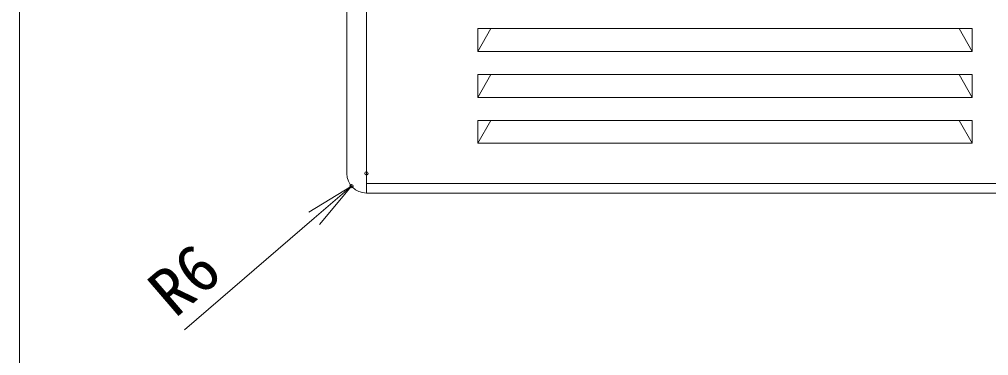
# Model space of a CAD drawing. Units: millimetres, scale not verified. Extents: x -1224 to 1080, y -808 to 808.
# Drawn here: x -1224 to -928, y 357.5 to 460.2 of the extents above; entities that cross this region are included whole.
import ezdxf
from ezdxf.enums import TextEntityAlignment as Align

# ---------------------------------------------------------------- set-up
doc = ezdxf.new("R2010")
doc.units = ezdxf.units.MM
doc.header["$LTSCALE"] = 8
doc.layers.add('0-0', color=7, linetype='Continuous', lineweight=18)
doc.styles.add('ＭＳ ゴシック', font='')
doc.styles.get('ＭＳ ゴシック').set_extended_font_data('MS Gothic')

msp = doc.modelspace()

# ---------------------------------------------------------------- linework, layer by layer
at = {"layer": '0-0'}
for p, q in [((-1117.98, 567.139), (-1117.98, 407.139)), ((-1123.98, 561.139), (-1123.98, 413.139)), ((-1083.98, 457.374), (-1083.98, 450.432)), ((-1080.04, 457.374), (-1083.98, 450.432)), ((-1083.98, 457.374), (-1083.98, 450.432)), ((-1083.98, 457.374), (-932.98, 457.374)), ((-936.92, 457.374), (-932.98, 450.432)), ((-932.98, 457.374), (-932.98, 450.432)), ((-1083.98, 450.432), (-932.98, 450.432)), ((-1080.04, 443.325), (-1083.98, 436.384)), ((-1083.98, 443.325), (-1083.98, 436.384)), ((-1083.98, 443.325), (-932.98, 443.325)), ((-936.92, 443.325), (-932.98, 436.384)), ((-932.98, 443.325), (-932.98, 436.384)), ((-1083.98, 436.384), (-932.98, 436.384)), ((-1083.98, 429.273), (-1083.98, 422.331)), ((-1080.04, 429.273), (-1083.98, 422.331)), ((-1083.98, 429.273), (-932.98, 429.273)), ((-936.92, 429.273), (-932.98, 422.331)), ((-932.98, 429.273), (-932.98, 422.331)), ((-1083.98, 422.331), (-932.98, 422.331)), ((-1118.07, 413.139), (-1117.89, 413.139)), ((-1117.98, 413.049), (-1117.98, 413.229)), ((-1122.529, 409.227), (-1133.901, 399.446)), ((-530.075, 410.005), (-1117.98, 410.005)), ((-529.98, 407.139), (-1117.98, 407.139)), ((-555.857, 407.139), (-1116.946, 407.139)), ((-1133.901, 399.446), (-1173.579, 365.322))]:
    msp.add_line(p, q, dxfattribs=at)
msp.add_lwpolyline([(-1223.981, -807.668), (1080.019, -807.668), (1080.019, 808.332), (-1223.981, 808.332)], close=True, dxfattribs=at)
msp.add_lwpolyline([(-1135.531, 401.342), (-1122.529, 409.227), (-1132.271, 397.551)], dxfattribs=at)
for centre in [(-1117.98, 413.139), (-1122.529, 409.227)]:
    msp.add_circle(centre, 0.5, dxfattribs=at)
msp.add_arc((-1117.98, 413.139), 6, 180, 270, dxfattribs=at)

# ---------------------------------------------------------------- texts
at = {"layer": '0-0', "color": 4, "style": 'ＭＳ ゴシック'}
msp.add_text('R6', height=14.66, rotation=40.696, dxfattribs=at).set_placement((-1173.579, 365.322), align=Align.BOTTOM_LEFT)

doc.saveas('drawing.dxf')
